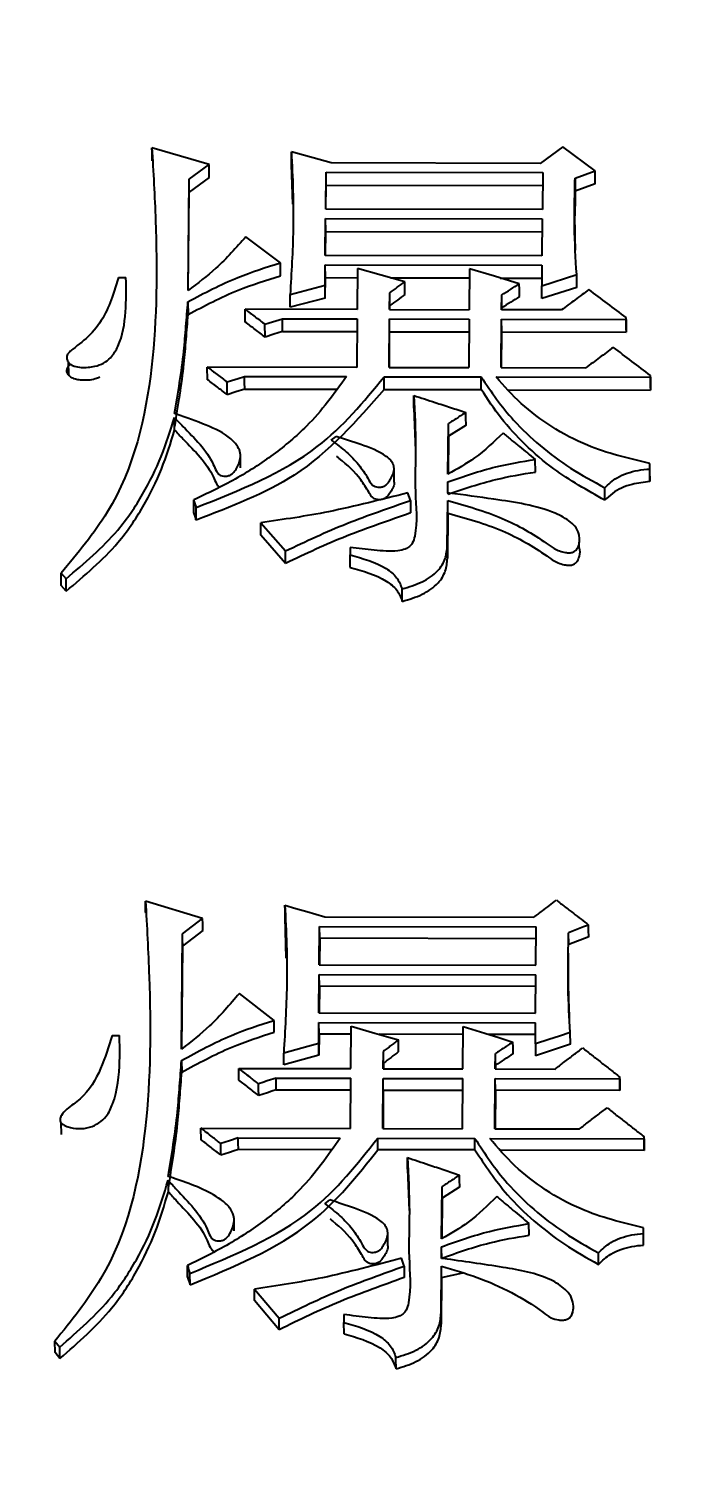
# Model space of a CAD drawing. Header units: millimetres. Extents: x 2454 to 4226, y 715 to 1968.
# Drawn here: x 2849.62 to 2852.17, y 1793.82 to 1799.49 of the extents above; entities that cross this region are included whole.
import ezdxf

# ---------------------------------------------------------------- set-up
doc = ezdxf.new("R2010")
doc.units = ezdxf.units.MM
doc.layers.add('标注', color=3, linetype='Continuous', lineweight=13)
doc.styles.add('SLDTEXTSTYLE1', font='txt.shx', dxfattribs={"width": 0.7, "bigfont": 'gbcbig.shx'})
doc.dimstyles.new('SLDDIMSTYLE12$0', dxfattribs={"dimtxt": 12, "dimasz": 10, "dimexe": 0, "dimexo": 0.0625, "dimgap": 0.875, "dimtad": 1, "dimdec": 1, "dimlfac": 1.8, "dimrnd": 1e-09, "dimzin": 12, "dimdsep": 46, "dimtxsty": 'SLDTEXTSTYLE1', "dimcen": 0.09, "dimdle": 8.16, "dimclrd": 3, "dimclre": 3, "dimadec": 0, "dimazin": 3, "dimtfac": 1, "dimtdec": 1, "dimtofl": 0, "dimtmove": 0, "dimatfit": 3, "dimfxl": 0, "dimfrac": 2, "dimtolj": 1, "dimlwd": 5, "dimlwe": 5, "dimarcsym": 0})

# ---------------------------------------------------------------- blocks, each defined once
blk = doc.blocks.new('*D56')
at = {"layer": 'Defpoints', "color": 0, "transparency": 16777216}
for p in [(3032.6389, 1924.4347), (3032.6389, 1854.7901), (2793.4312, 1778.8955)]:
    blk.add_point(p, dxfattribs=at)
at = {"layer": '标注', "color": 3, "linetype": 'Continuous', "lineweight": 5, "transparency": 16777216}
for p, q in [((3032.6389, 1924.3722), (3032.6389, 1854.7901)), ((2803.4312, 1854.7901), (3022.6389, 1854.7901))]:
    blk.add_line(p, q, dxfattribs=at)
at = {"layer": '标注', "color": 3, "lineweight": 5, "transparency": 16777216}
blk.add_line((2793.4312, 1778.958), (2793.4312, 1854.7901), dxfattribs=at)
at = {"layer": '标注', "color": 3, "transparency": 16777216}
for points in [[(2803.4312, 1856.4568), (2803.4312, 1853.1234), (2793.4312, 1854.7901)], [(3022.6389, 1856.4568), (3022.6389, 1853.1234), (3032.6389, 1854.7901)]]:
    blk.add_solid(points, dxfattribs=at)
at = {"layer": '标注', "color": 0, "transparency": 16777216, "insert": (2913.035, 1869.3794), "char_height": 12, "attachment_point": 5, "style": 'SLDTEXTSTYLE1'}
blk.add_mtext('\\A1;{\\H2.28571x;290}', dxfattribs=at)

msp = doc.modelspace()

# ---------------------------------------------------------------- linework, layer by layer
at = {"color": 7, "linetype": 'Continuous', "lineweight": 25}
for p, q in [((2850.3285, 1798.9645), (2850.1052, 1799.03)), ((2850.8055, 1798.9707), (2850.6502, 1799.0144)), ((2851.7115, 1799.0338), (2851.6233, 1798.9689)), ((2851.8372, 1798.9396), (2851.7115, 1799.0338)), ((2850.2501, 1798.9068), (2850.3285, 1798.9645)), ((2850.6553, 1798.8089), (2850.6508, 1798.9636)), ((2851.6233, 1798.9689), (2850.8055, 1798.9707)), ((2850.2462, 1798.4716), (2850.2501, 1798.9068)), ((2850.3291, 1798.9137), (2850.2507, 1798.8561)), ((2850.7845, 1798.7899), (2850.7858, 1798.9346)), ((2850.7858, 1798.9346), (2851.6327, 1798.9328)), ((2850.7864, 1798.8839), (2850.7858, 1798.9346)), ((2851.6327, 1798.9328), (2851.6314, 1798.788)), ((2851.7591, 1798.9108), (2851.8372, 1798.9396)), ((2850.2473, 1798.4725), (2850.2507, 1798.8561)), ((2850.7855, 1798.7899), (2850.7864, 1798.8839)), ((2850.7864, 1798.8839), (2851.6323, 1798.8821)), ((2851.7597, 1798.8601), (2851.7591, 1798.8017)), ((2851.8378, 1798.8888), (2851.7597, 1798.8601)), ((2851.6314, 1798.788), (2850.7845, 1798.7899)), ((2850.7829, 1798.6085), (2850.7841, 1798.7536)), ((2850.7841, 1798.7536), (2851.6311, 1798.7518)), ((2850.7848, 1798.7031), (2850.7841, 1798.7536)), ((2851.6311, 1798.7518), (2851.6298, 1798.6067)), ((2850.6074, 1798.5799), (2850.472, 1798.6818)), ((2850.7839, 1798.6085), (2850.7848, 1798.7031)), ((2850.7848, 1798.7031), (2851.6307, 1798.7013)), ((2850.7818, 1798.4923), (2850.7825, 1798.5722)), ((2850.7825, 1798.5722), (2851.6295, 1798.5704)), ((2850.7832, 1798.522), (2850.7825, 1798.5722)), ((2851.6298, 1798.6067), (2850.7829, 1798.6085)), ((2850.909, 1798.5574), (2850.9076, 1798.3974)), ((2851.347, 1798.5565), (2851.3456, 1798.3965)), ((2851.6295, 1798.5704), (2851.6288, 1798.4904)), ((2849.974, 1798.5231), (2850.0033, 1798.523)), ((2850.7825, 1798.4422), (2850.7832, 1798.522)), ((2850.7832, 1798.522), (2850.9087, 1798.5217)), ((2851.0384, 1798.5214), (2851.3467, 1798.5208)), ((2851.4663, 1798.5205), (2851.6291, 1798.5202)), ((2851.6288, 1798.4904), (2851.7655, 1798.5338)), ((2850.0042, 1798.4827), (2850.0042, 1798.483)), ((2850.6452, 1798.4562), (2850.7818, 1798.4923)), ((2850.6459, 1798.4061), (2850.6452, 1798.4562)), ((2850.7825, 1798.4422), (2850.6459, 1798.4061)), ((2851.0341, 1798.3971), (2851.0347, 1798.4626)), ((2851.0353, 1798.4126), (2851.0347, 1798.4626)), ((2851.4722, 1798.3962), (2851.4727, 1798.4544)), ((2851.4733, 1798.4044), (2851.4727, 1798.4544)), ((2851.6294, 1798.4403), (2851.6288, 1798.4904)), ((2851.7661, 1798.4836), (2851.6294, 1798.4403)), ((2850.2458, 1798.428), (2850.2465, 1798.3779)), ((2850.9076, 1798.3974), (2850.4695, 1798.3984)), ((2850.4701, 1798.3484), (2850.4695, 1798.3984)), ((2851.0341, 1798.3971), (2851.3456, 1798.3965)), ((2851.0352, 1798.3971), (2851.0353, 1798.4126)), ((2851.7058, 1798.3957), (2851.4722, 1798.3962)), ((2851.4733, 1798.3962), (2851.4733, 1798.4044)), ((2850.5475, 1798.29), (2850.5469, 1798.3399)), ((2850.6152, 1798.3616), (2850.9072, 1798.361)), ((2850.6158, 1798.3117), (2850.6152, 1798.3616)), ((2850.9072, 1798.361), (2850.9056, 1798.1714)), ((2851.0321, 1798.1711), (2851.0338, 1798.3607)), ((2851.0338, 1798.3607), (2851.3453, 1798.3601)), ((2851.0344, 1798.3108), (2851.0338, 1798.3607)), ((2851.3453, 1798.3601), (2851.3437, 1798.1705)), ((2851.4702, 1798.1702), (2851.4719, 1798.3598)), ((2851.4719, 1798.3598), (2851.9586, 1798.3587)), ((2851.4725, 1798.3099), (2851.4719, 1798.3598)), ((2851.9586, 1798.3587), (2851.9587, 1798.366)), ((2851.9586, 1798.3587), (2851.9593, 1798.3088)), ((2851.9593, 1798.3161), (2851.9587, 1798.366)), ((2850.6158, 1798.3117), (2850.9068, 1798.3111)), ((2851.0332, 1798.1711), (2851.0344, 1798.3108)), ((2851.0344, 1798.3108), (2851.3449, 1798.3101)), ((2851.4713, 1798.1702), (2851.4725, 1798.3099)), ((2851.4725, 1798.3099), (2851.9593, 1798.3088)), ((2851.9593, 1798.3161), (2851.9593, 1798.3088)), ((2849.7777, 1798.1925), (2849.7783, 1798.1425)), ((2850.9056, 1798.1714), (2850.3215, 1798.1727)), ((2850.3221, 1798.123), (2850.3215, 1798.1727)), ((2851.0321, 1798.1711), (2851.3437, 1798.1705)), ((2851.4702, 1798.1702), (2851.8012, 1798.1695)), ((2850.3995, 1798.0645), (2850.3989, 1798.1141)), ((2850.4672, 1798.1359), (2850.8663, 1798.135)), ((2851.0124, 1798.1347), (2851.392, 1798.1339)), ((2851.013, 1798.0851), (2851.0124, 1798.1347)), ((2851.4505, 1798.1337), (2852.054, 1798.1324)), ((2852.054, 1798.1324), (2852.0541, 1798.1397)), ((2852.054, 1798.1324), (2852.0546, 1798.0828)), ((2852.0547, 1798.0901), (2852.0541, 1798.1397)), ((2850.4678, 1798.0862), (2850.8261, 1798.0855)), ((2851.013, 1798.0851), (2851.3927, 1798.0842)), ((2851.4978, 1798.084), (2852.0546, 1798.0828)), ((2852.0547, 1798.0901), (2852.0546, 1798.0828)), ((2851.1292, 1798.0118), (2851.1352, 1797.8468)), ((2850.1938, 1797.9263), (2850.1932, 1797.9756)), ((2851.2622, 1797.7535), (2851.2639, 1797.9513)), ((2851.333, 1797.9457), (2851.2645, 1797.902)), ((2850.8058, 1797.8865), (2850.8254, 1797.901)), ((2851.2645, 1797.902), (2851.2632, 1797.7541)), ((2850.4516, 1797.7784), (2850.451, 1797.8279)), ((2851.0522, 1797.7219), (2851.0515, 1797.7714)), ((2851.6041, 1797.7622), (2851.6034, 1797.8114)), ((2852.0509, 1797.7738), (2852.0511, 1797.7958)), ((2852.0515, 1797.7246), (2852.0509, 1797.7738)), ((2852.0517, 1797.7466), (2852.0511, 1797.7958)), ((2851.2615, 1797.68), (2851.2619, 1797.7241)), ((2852.0517, 1797.7466), (2852.0515, 1797.7246)), ((2850.269, 1797.6039), (2850.2683, 1797.6528)), ((2851.1153, 1797.651), (2851.1058, 1797.6804)), ((2851.2598, 1797.4742), (2851.2613, 1797.6504)), ((2851.2619, 1797.6015), (2851.2613, 1797.6504)), ((2850.2784, 1797.5745), (2850.2778, 1797.6234)), ((2851.2619, 1797.6015), (2851.2604, 1797.4255)), ((2850.5304, 1797.564), (2850.6268, 1797.4535)), ((2850.6275, 1797.4048), (2850.5311, 1797.5152)), ((2851.7749, 1797.5151), (2851.7748, 1797.518)), ((2851.7755, 1797.4689), (2851.7752, 1797.4877)), ((2850.6275, 1797.4048), (2850.6268, 1797.4535)), ((2850.8801, 1797.4675), (2850.8798, 1797.4382)), ((2850.8804, 1797.3895), (2850.8798, 1797.4382)), ((2851.2604, 1797.4255), (2851.2598, 1797.4742)), ((2849.7499, 1797.3669), (2849.7692, 1797.3448)), ((2849.7506, 1797.3184), (2849.7499, 1797.3669)), ((2849.7698, 1797.2963), (2849.7506, 1797.3184)), ((2849.7698, 1797.2963), (2849.7692, 1797.3448)), ((2850.3033, 1796.0167), (2850.08, 1796.0845)), ((2850.2249, 1795.957), (2850.3033, 1796.0167)), ((2850.6304, 1795.8622), (2850.6257, 1796.0217)), ((2850.7804, 1796.0232), (2851.5981, 1796.0214)), ((2850.2213, 1795.5065), (2850.2249, 1795.957)), ((2850.304, 1795.97), (2850.2256, 1795.9104)), ((2850.7594, 1795.8359), (2850.7606, 1795.9858)), ((2850.7606, 1795.9858), (2851.6076, 1795.984)), ((2850.7613, 1795.9392), (2850.7606, 1795.9858)), ((2851.6063, 1795.8341), (2851.6076, 1795.984)), ((2851.7346, 1795.9146), (2851.7339, 1795.9612)), ((2850.2223, 1795.5073), (2850.2256, 1795.9104)), ((2850.7613, 1795.9392), (2850.7604, 1795.8359)), ((2851.6072, 1795.9373), (2850.7613, 1795.9392)), ((2851.8127, 1795.9444), (2851.7346, 1795.9146)), ((2850.7594, 1795.8359), (2851.6063, 1795.8341)), ((2850.7579, 1795.6482), (2850.7591, 1795.7984)), ((2850.7591, 1795.7984), (2851.606, 1795.7966)), ((2850.7597, 1795.752), (2850.7591, 1795.7984)), ((2851.6048, 1795.6464), (2851.606, 1795.7966)), ((2850.5824, 1795.6185), (2850.447, 1795.724)), ((2850.7597, 1795.752), (2850.7589, 1795.6482)), ((2851.6057, 1795.7502), (2850.7597, 1795.752)), ((2850.7569, 1795.5279), (2850.7576, 1795.6106)), ((2850.7576, 1795.6106), (2851.6045, 1795.6088)), ((2850.7582, 1795.5645), (2850.7576, 1795.6106)), ((2850.7579, 1795.6482), (2851.6048, 1795.6464)), ((2851.6039, 1795.5261), (2851.6045, 1795.6088)), ((2849.9491, 1795.5597), (2849.9783, 1795.5597)), ((2850.7582, 1795.5645), (2850.7576, 1795.4819)), ((2850.8838, 1795.5643), (2850.7582, 1795.5645)), ((2850.8827, 1795.4298), (2850.884, 1795.5953)), ((2851.3218, 1795.5633), (2850.9929, 1795.564)), ((2851.3207, 1795.4288), (2851.3221, 1795.5944)), ((2851.6041, 1795.5627), (2851.4224, 1795.5631)), ((2851.7412, 1795.5249), (2851.7405, 1795.5709)), ((2849.9792, 1795.5234), (2849.9792, 1795.5236)), ((2851.0092, 1795.4295), (2851.0098, 1795.4973)), ((2851.6039, 1795.5261), (2851.6045, 1795.4801)), ((2851.7412, 1795.5249), (2851.6045, 1795.4801)), ((2850.2209, 1795.4613), (2850.2216, 1795.4154)), ((2850.7576, 1795.4819), (2850.621, 1795.4446)), ((2851.0104, 1795.4513), (2851.0103, 1795.4295)), ((2851.4473, 1795.4285), (2851.4478, 1795.4888)), ((2851.4485, 1795.4428), (2851.4483, 1795.4285)), ((2850.4446, 1795.4307), (2850.8827, 1795.4298)), ((2850.4453, 1795.3848), (2850.4446, 1795.4307)), ((2850.5903, 1795.3927), (2850.8824, 1795.3921)), ((2850.591, 1795.3469), (2850.5903, 1795.3927)), ((2850.8808, 1795.196), (2850.8824, 1795.3921)), ((2851.0074, 1795.1957), (2851.0089, 1795.3918)), ((2851.0089, 1795.3918), (2851.3204, 1795.3911)), ((2851.0096, 1795.346), (2851.0089, 1795.3918)), ((2851.0092, 1795.4295), (2851.3207, 1795.4288)), ((2851.3189, 1795.195), (2851.3204, 1795.3911)), ((2851.4454, 1795.1947), (2851.447, 1795.3909)), ((2851.447, 1795.3909), (2851.9338, 1795.3898)), ((2851.4477, 1795.3451), (2851.447, 1795.3909)), ((2851.4473, 1795.4285), (2851.6809, 1795.428)), ((2851.9338, 1795.3898), (2851.9338, 1795.3974)), ((2851.9345, 1795.3515), (2851.9338, 1795.3974)), ((2851.9338, 1795.3898), (2851.9344, 1795.344)), ((2850.591, 1795.3469), (2850.882, 1795.3463)), ((2851.0096, 1795.346), (2851.0084, 1795.1957)), ((2851.0096, 1795.346), (2851.3201, 1795.3453)), ((2851.4477, 1795.3451), (2851.4465, 1795.1947)), ((2851.9344, 1795.344), (2851.4477, 1795.3451)), ((2851.9344, 1795.344), (2851.9345, 1795.3515)), ((2849.7495, 1795.2189), (2849.7502, 1795.1729)), ((2850.2967, 1795.1972), (2850.8808, 1795.196)), ((2850.2974, 1795.1517), (2850.2967, 1795.1972)), ((2850.4424, 1795.1591), (2850.8415, 1795.1583)), ((2850.9876, 1795.158), (2851.3673, 1795.1571)), ((2850.9883, 1795.1125), (2850.9876, 1795.158)), ((2851.0074, 1795.1957), (2851.3189, 1795.195)), ((2851.4257, 1795.157), (2852.0292, 1795.1557)), ((2851.4454, 1795.1947), (2851.7764, 1795.194)), ((2852.0292, 1795.1557), (2852.0293, 1795.1633)), ((2852.0292, 1795.1557), (2852.0299, 1795.1102)), ((2852.03, 1795.1178), (2852.0293, 1795.1633)), ((2850.8059, 1795.1129), (2850.4431, 1795.1137)), ((2851.3679, 1795.1117), (2850.9883, 1795.1125)), ((2852.0299, 1795.1102), (2851.4677, 1795.1114)), ((2852.0299, 1795.1102), (2852.03, 1795.1178)), ((2850.1692, 1794.9482), (2850.1685, 1794.9934)), ((2851.1045, 1795.0368), (2851.1102, 1794.8748)), ((2851.2376, 1794.7638), (2851.2392, 1794.9684)), ((2851.3084, 1794.9683), (2851.2399, 1794.9232)), ((2850.7812, 1794.9013), (2850.8007, 1794.9163)), ((2851.2399, 1794.9232), (2851.2386, 1794.7645)), ((2850.427, 1794.7954), (2850.4264, 1794.8408)), ((2851.5795, 1794.7787), (2851.5788, 1794.8237)), ((2851.0276, 1794.7371), (2851.0269, 1794.7824)), ((2852.0263, 1794.7848), (2852.0265, 1794.8076)), ((2852.027, 1794.7399), (2852.0263, 1794.7848)), ((2852.0272, 1794.7626), (2852.0265, 1794.8076)), ((2852.027, 1794.7399), (2852.0272, 1794.7626)), ((2851.237, 1794.6879), (2851.2373, 1794.7334)), ((2851.8512, 1794.6645), (2851.8505, 1794.7094)), ((2850.2444, 1794.6149), (2850.2438, 1794.6597)), ((2851.0907, 1794.6579), (2851.0812, 1794.6882)), ((2851.2353, 1794.4751), (2851.2368, 1794.6575)), ((2851.2374, 1794.6128), (2851.2368, 1794.6576)), ((2851.238, 1794.6886), (2851.238, 1794.6878)), ((2850.2539, 1794.5846), (2850.2533, 1794.6293)), ((2851.2374, 1794.6128), (2851.236, 1794.4306)), ((2851.2374, 1794.6128), (2851.3206, 1794.6311)), ((2850.5059, 1794.5679), (2850.6024, 1794.4537)), ((2850.603, 1794.4092), (2850.5066, 1794.5233)), ((2851.236, 1794.4306), (2851.2353, 1794.4751)), ((2851.7503, 1794.5143), (2851.7502, 1794.519)), ((2851.7509, 1794.4741), (2851.7508, 1794.4797)), ((2850.603, 1794.4092), (2850.6024, 1794.4537)), ((2850.8556, 1794.4682), (2850.8554, 1794.4379)), ((2850.856, 1794.3934), (2850.8554, 1794.4379)), ((2849.7255, 1794.3642), (2849.7448, 1794.3413)), ((2849.7262, 1794.3198), (2849.7255, 1794.3642)), ((2849.7455, 1794.297), (2849.7262, 1794.3198)), ((2849.7455, 1794.297), (2849.7448, 1794.3413))]:
    msp.add_line(p, q, dxfattribs=at)
at = {"color": 7, "linetype": 'Continuous', "lineweight": 25, "flags": 128}
for points in [[(2850.6508, 1798.9636), (2850.6504, 1798.992), (2850.6502, 1799.0144)], [(2850.3291, 1798.9137), (2850.3287, 1798.9422), (2850.3285, 1798.9645)], [(2850.2507, 1798.8561), (2850.2503, 1798.8845), (2850.2501, 1798.9068)], [(2851.7591, 1798.9108), (2851.7594, 1798.8824), (2851.7597, 1798.8601)], [(2851.8378, 1798.8888), (2851.8375, 1798.9172), (2851.8372, 1798.9396)], [(2850.608, 1798.5296), (2850.6077, 1798.5547), (2850.6074, 1798.5799)], [(2851.0935, 1798.5061), (2851.0012, 1798.5318), (2850.909, 1798.5574)], [(2851.5412, 1798.4979), (2851.4441, 1798.5272), (2851.347, 1798.5565)], [(2851.0941, 1798.456), (2851.0938, 1798.4841), (2851.0935, 1798.5061)], [(2851.7661, 1798.4836), (2851.7657, 1798.5117), (2851.7655, 1798.5338)], [(2850.7825, 1798.4422), (2850.7821, 1798.4702), (2850.7818, 1798.4923)], [(2851.5419, 1798.4478), (2851.5415, 1798.4759), (2851.5412, 1798.4979)], [(2850.5469, 1798.3399), (2850.5639, 1798.3454), (2850.5896, 1798.3535), (2850.6152, 1798.3616)], [(2850.6158, 1798.3117), (2850.5817, 1798.3009), (2850.5475, 1798.29)], [(2850.3989, 1798.1141), (2850.4159, 1798.1195), (2850.4416, 1798.1277), (2850.4672, 1798.1359)], [(2850.4678, 1798.0862), (2850.4675, 1798.114), (2850.4672, 1798.1359)], [(2851.3927, 1798.0842), (2851.3925, 1798.1007), (2851.3923, 1798.1173), (2851.392, 1798.1339)], [(2850.4678, 1798.0862), (2850.4337, 1798.0754), (2850.3995, 1798.0645)], [(2851.1292, 1798.0118), (2851.1289, 1798.0366), (2851.1285, 1798.0614)], [(2851.333, 1797.9457), (2851.3327, 1797.9734), (2851.3324, 1797.9951)], [(2851.2645, 1797.902), (2851.2642, 1797.9296), (2851.2639, 1797.9513)], [(2851.2626, 1797.6751), (2851.2624, 1797.6894), (2851.2622, 1797.7037), (2851.2619, 1797.7241)], [(2851.1153, 1797.651), (2851.1156, 1797.6236), (2851.1159, 1797.602)], [(2851.8757, 1797.6518), (2851.8755, 1797.6652), (2851.8753, 1797.6787), (2851.8751, 1797.7008)], [(2850.5311, 1797.5152), (2850.5307, 1797.5426), (2850.5304, 1797.564)], [(2851.0838, 1797.2566), (2851.0836, 1797.2703), (2851.0834, 1797.284), (2851.0831, 1797.3051)], [(2850.625, 1796.0684), (2850.6675, 1796.056), (2850.7101, 1796.0436), (2850.7804, 1796.0232)], [(2850.6257, 1796.0217), (2850.6253, 1796.0478), (2850.625, 1796.0684)], [(2850.304, 1795.97), (2850.3036, 1795.9962), (2850.3033, 1796.0167)], [(2850.2256, 1795.9104), (2850.2252, 1795.9365), (2850.2249, 1795.957)], [(2851.8121, 1795.991), (2851.7925, 1795.9836), (2851.773, 1795.9761), (2851.7535, 1795.9687), (2851.7339, 1795.9612)], [(2851.8127, 1795.9444), (2851.8123, 1795.9705), (2851.8121, 1795.991)], [(2850.5831, 1795.5724), (2850.5827, 1795.5955), (2850.5824, 1795.6185)], [(2850.884, 1795.5953), (2850.9763, 1795.5688), (2851.0224, 1795.5555), (2851.0685, 1795.5423)], [(2851.3221, 1795.5944), (2851.4066, 1795.568), (2851.4614, 1795.5509), (2851.5163, 1795.5338)], [(2851.7405, 1795.5709), (2851.6984, 1795.5571), (2851.6563, 1795.5433), (2851.6039, 1795.5261)], [(2850.7569, 1795.5279), (2850.714, 1795.5162), (2850.6671, 1795.5034), (2850.6203, 1795.4906)], [(2850.7576, 1795.4819), (2850.7572, 1795.5077), (2850.7569, 1795.5279)], [(2851.0104, 1795.4513), (2851.0101, 1795.477), (2851.0098, 1795.4973)], [(2851.0692, 1795.4963), (2851.0688, 1795.522), (2851.0685, 1795.5423)], [(2851.517, 1795.4878), (2851.5166, 1795.5135), (2851.5163, 1795.5338)], [(2850.621, 1795.4446), (2850.6206, 1795.4704), (2850.6203, 1795.4906)], [(2851.4485, 1795.4428), (2851.4481, 1795.4686), (2851.4478, 1795.4888)], [(2850.5903, 1795.3927), (2850.5562, 1795.3815), (2850.5391, 1795.3759), (2850.522, 1795.3703)], [(2850.5227, 1795.3245), (2850.5223, 1795.3501), (2850.522, 1795.3703)], [(2850.591, 1795.3469), (2850.5739, 1795.3413), (2850.5568, 1795.3357), (2850.5227, 1795.3245)], [(2850.4424, 1795.1591), (2850.4083, 1795.1479), (2850.3912, 1795.1422), (2850.3741, 1795.1366)], [(2850.4431, 1795.1137), (2850.4427, 1795.1391), (2850.4424, 1795.1591)], [(2851.3679, 1795.1117), (2851.3677, 1795.1268), (2851.3675, 1795.142), (2851.3673, 1795.1571)], [(2850.3748, 1795.0912), (2850.3744, 1795.1166), (2850.3741, 1795.1366)], [(2850.4431, 1795.1137), (2850.426, 1795.108), (2850.4089, 1795.1024), (2850.3748, 1795.0912)], [(2851.1045, 1795.0368), (2851.1041, 1795.0595), (2851.1038, 1795.0821)], [(2851.3084, 1794.9683), (2851.308, 1794.9937), (2851.3077, 1795.0136)], [(2851.2399, 1794.9232), (2851.2395, 1794.9485), (2851.2392, 1794.9684)], [(2851.238, 1794.6886), (2851.2378, 1794.7017), (2851.2376, 1794.7148), (2851.2373, 1794.7334)], [(2851.0907, 1794.6579), (2851.0911, 1794.6328), (2851.0914, 1794.6131)], [(2850.5066, 1794.5233), (2850.5062, 1794.5483), (2850.5059, 1794.5679)], [(2851.0594, 1794.2561), (2851.0592, 1794.2686), (2851.059, 1794.2811), (2851.0587, 1794.3004)]]:
    msp.add_lwpolyline(points, dxfattribs=at)
at = {"color": 7, "linetype": 'Continuous', "lineweight": 25}
for points, knots in [([(2850.1052, 1799.03), (2850.1105, 1798.9351), (2850.1264, 1798.6505), (2850.1251, 1798.1726), (2850.0148, 1797.6836), (2849.8148, 1797.4445), (2849.7499, 1797.3669)], [0, 0, 0, 0, 0.166744, 0.500104, 0.837788, 1, 1, 1, 1]), ([(2850.1058, 1798.9792), (2850.1057, 1798.9834), (2850.1056, 1798.9919), (2850.1054, 1799.0088), (2850.1053, 1799.0216), (2850.1052, 1799.03)], [0, 0, 0, 0, 0.25, 0.5, 1, 1, 1, 1]), ([(2850.6502, 1799.0144), (2850.6526, 1798.9638), (2850.6576, 1798.8626), (2850.6587, 1798.6765), (2850.6504, 1798.5409), (2850.6452, 1798.4562)], [0, 0, 0, 0, 0.272872, 0.545787, 1, 1, 1, 1]), ([(2851.7655, 1798.5338), (2851.7617, 1798.5966), (2851.7561, 1798.6909), (2851.7572, 1798.8166), (2851.7585, 1798.8794), (2851.7591, 1798.9108)], [0, 0, 0, 0, 0.49944, 0.749697, 1, 1, 1, 1]), ([(2851.7612, 1798.6296), (2851.7607, 1798.6432), (2851.7586, 1798.7038), (2851.7589, 1798.7602), (2851.7591, 1798.8039)], [0, 0, 0, 0, 0.22583, 1, 1, 1, 1]), ([(2850.472, 1798.6818), (2850.4347, 1798.6394), (2850.3677, 1798.5633), (2850.2836, 1798.4998), (2850.2462, 1798.4716)], [0, 0, 0, 0, 0.556167, 1, 1, 1, 1]), ([(2850.2458, 1798.428), (2850.3097, 1798.4619), (2850.4242, 1798.5227), (2850.5512, 1798.5623), (2850.6074, 1798.5799)], [0, 0, 0, 0, 0.5577065, 1, 1, 1, 1]), ([(2849.974, 1798.5231), (2849.9676, 1798.5011), (2849.9447, 1798.4229), (2849.8962, 1798.318), (2849.8142, 1798.2576), (2849.7825, 1798.2322), (2849.7737, 1798.221), (2849.7711, 1798.21), (2849.7728, 1798.1999), (2849.7785, 1798.1902), (2849.7881, 1798.1816), (2849.8049, 1798.1739), (2849.8371, 1798.1694), (2849.8768, 1798.1726), (2849.917, 1798.1861), (2849.9496, 1798.2129), (2849.9897, 1798.2788), (2850.0045, 1798.3874), (2850.0045, 1798.4775), (2850.0033, 1798.5226), (2850.0033, 1798.523)], [0, 0, 0, 0, 0.079748, 0.282637, 0.375932, 0.394597, 0.410163, 0.421656, 0.433136, 0.445191, 0.458727, 0.473804, 0.500086, 0.552451, 0.588104, 0.623843, 0.682711, 0.842061, 0.998316, 1, 1, 1, 1]), ([(2850.2465, 1798.3779), (2850.3103, 1798.4118), (2850.4248, 1798.4726), (2850.5518, 1798.5121), (2850.608, 1798.5296)], [0, 0, 0, 0, 0.557669, 1, 1, 1, 1]), ([(2851.0347, 1798.4626), (2851.0445, 1798.4699), (2851.0641, 1798.4844), (2851.0837, 1798.4989), (2851.0935, 1798.5061)], [0, 0, 0, 0, 0.500003, 1, 1, 1, 1]), ([(2851.0941, 1798.456), (2851.0843, 1798.4488), (2851.0647, 1798.4343), (2851.0451, 1798.4198), (2851.0353, 1798.4126)], [0, 0, 0, 0, 0.499999, 1, 1, 1, 1]), ([(2851.4727, 1798.4544), (2851.4841, 1798.4617), (2851.507, 1798.4762), (2851.5298, 1798.4907), (2851.5412, 1798.4979)], [0, 0, 0, 0, 0.500003, 1, 1, 1, 1]), ([(2851.5419, 1798.4478), (2851.5304, 1798.4405), (2851.5076, 1798.4261), (2851.4848, 1798.4116), (2851.4733, 1798.4044)], [0, 0, 0, 0, 0.499999, 1, 1, 1, 1]), ([(2851.8136, 1798.4755), (2851.7957, 1798.4622), (2851.7597, 1798.4356), (2851.7238, 1798.409), (2851.7058, 1798.3957)], [0, 0, 0, 0, 0.500001, 1, 1, 1, 1]), ([(2851.9587, 1798.366), (2851.9345, 1798.3843), (2851.8862, 1798.4208), (2851.8378, 1798.4573), (2851.8136, 1798.4755)], [0, 0, 0, 0, 0.500002, 1, 1, 1, 1]), ([(2850.1933, 1797.9903), (2850.2072, 1798.0716), (2850.2265, 1798.1851), (2850.2381, 1798.3314), (2850.2433, 1798.3958), (2850.2458, 1798.428)], [0, 0, 0, 0, 0.5589495, 0.7794673, 1, 1, 1, 1]), ([(2850.4695, 1798.3984), (2850.4824, 1798.3886), (2850.5082, 1798.3692), (2850.534, 1798.3497), (2850.5469, 1798.3399)], [0, 0, 0, 0, 0.500001, 1, 1, 1, 1]), ([(2850.194, 1797.9408), (2850.2078, 1798.0222), (2850.2272, 1798.1356), (2850.2388, 1798.2817), (2850.2439, 1798.3458), (2850.2465, 1798.3779)], [0, 0, 0, 0, 0.559731, 0.779858, 1, 1, 1, 1]), ([(2850.5475, 1798.29), (2850.5346, 1798.2998), (2850.5088, 1798.3192), (2850.483, 1798.3387), (2850.4701, 1798.3484)], [0, 0, 0, 0, 0.500001, 1, 1, 1, 1]), ([(2851.909, 1798.2495), (2851.891, 1798.2362), (2851.8551, 1798.2095), (2851.8192, 1798.1828), (2851.8012, 1798.1695)], [0, 0, 0, 0, 0.500001, 1, 1, 1, 1]), ([(2852.0541, 1798.1397), (2852.0299, 1798.158), (2851.9815, 1798.1947), (2851.9332, 1798.2312), (2851.909, 1798.2495)], [0, 0, 0, 0, 0.500002, 1, 1, 1, 1]), ([(2849.901, 1798.1328), (2849.8952, 1798.1304), (2849.872, 1798.1207), (2849.8379, 1798.1199), (2849.8056, 1798.1244), (2849.7887, 1798.1316), (2849.7774, 1798.1424), (2849.772, 1798.154), (2849.7724, 1798.1656), (2849.7773, 1798.176), (2849.7834, 1798.181), (2849.7867, 1798.1837)], [0, 0, 0, 0, 0.10414, 0.412682, 0.520215, 0.628867, 0.709899, 0.79126, 0.863514, 0.927175, 1, 1, 1, 1]), ([(2850.3215, 1798.1727), (2850.3344, 1798.1629), (2850.3602, 1798.1434), (2850.386, 1798.1239), (2850.3989, 1798.1141)], [0, 0, 0, 0, 0.500001, 1, 1, 1, 1]), ([(2850.8663, 1798.135), (2850.8175, 1798.0681), (2850.7365, 1797.9571), (2850.581, 1797.8282), (2850.4328, 1797.7313), (2850.3234, 1797.6791), (2850.2683, 1797.6528)], [0, 0, 0, 0, 0.3325572, 0.5519942, 0.7746478, 1, 1, 1, 1]), ([(2850.2778, 1797.6234), (2850.4479, 1797.6911), (2850.7469, 1797.8101), (2850.9324, 1798.0369), (2851.0124, 1798.1347)], [0, 0, 0, 0, 0.569069, 1, 1, 1, 1]), ([(2850.3995, 1798.0645), (2850.3866, 1798.0743), (2850.3608, 1798.0938), (2850.335, 1798.1133), (2850.3221, 1798.123)], [0, 0, 0, 0, 0.500001, 1, 1, 1, 1]), ([(2851.392, 1798.1339), (2851.4316, 1798.0759), (2851.4973, 1797.9797), (2851.621, 1797.8635), (2851.74, 1797.7742), (2851.8299, 1797.7254), (2851.8751, 1797.7008)], [0, 0, 0, 0, 0.333406, 0.552638, 0.774905, 1, 1, 1, 1]), ([(2852.0511, 1797.7958), (2851.9677, 1797.8155), (2851.8313, 1797.8478), (2851.6662, 1797.9363), (2851.5456, 1798.0268), (2851.482, 1798.0983), (2851.4505, 1798.1337)], [0, 0, 0, 0, 0.347958, 0.569157, 0.786375, 1, 1, 1, 1]), ([(2851.013, 1798.0851), (2850.9062, 1797.9626), (2850.712, 1797.7398), (2850.413, 1797.6258), (2850.2784, 1797.5745)], [0, 0, 0, 0, 0.549769, 1, 1, 1, 1]), ([(2851.1285, 1798.0614), (2851.1323, 1797.9933), (2851.1392, 1797.868), (2851.1303, 1797.6848), (2851.1449, 1797.5594), (2851.1265, 1797.4871), (2851.1125, 1797.4697), (2851.0929, 1797.4588), (2851.046, 1797.4494), (2850.9729, 1797.4566), (2850.9113, 1797.4639), (2850.8801, 1797.4675)], [0, 0, 0, 0, 0.258011, 0.47544, 0.692864, 0.729351, 0.749711, 0.770165, 0.802106, 0.899741, 1, 1, 1, 1]), ([(2851.1285, 1798.0614), (2851.1565, 1798.0523), (2851.2044, 1798.0367), (2851.2723, 1798.0146), (2851.3124, 1798.0016), (2851.3324, 1797.9951)], [0, 0, 0, 0, 0.410767, 0.7053835, 1, 1, 1, 1]), ([(2851.8757, 1797.6518), (2851.8068, 1797.6906), (2851.694, 1797.7542), (2851.5628, 1797.8671), (2851.4672, 1797.9708), (2851.4174, 1798.0466), (2851.3927, 1798.0842)], [0, 0, 0, 0, 0.346478, 0.567094, 0.784815, 1, 1, 1, 1]), ([(2850.1932, 1797.9756), (2850.2041, 1797.9639), (2850.2585, 1797.9052), (2850.3283, 1797.8402), (2850.3533, 1797.7699), (2850.3636, 1797.7552), (2850.374, 1797.7487), (2850.3859, 1797.7458), (2850.3985, 1797.7461), (2850.4111, 1797.7498), (2850.4242, 1797.7588), (2850.4394, 1797.7806), (2850.4516, 1797.8094), (2850.4508, 1797.8423), (2850.4373, 1797.8687), (2850.398, 1797.9091), (2850.3146, 1797.9488), (2850.2376, 1797.9752), (2850.1958, 1797.9894), (2850.1933, 1797.9903)], [0, 0, 0, 0, 0.066262, 0.331721, 0.374204, 0.390421, 0.406856, 0.420819, 0.436162, 0.452812, 0.469459, 0.497966, 0.563001, 0.60231, 0.64135, 0.688317, 0.831974, 0.990221, 1, 1, 1, 1]), ([(2851.3324, 1797.9951), (2851.3267, 1797.9915), (2851.3153, 1797.9842), (2851.2981, 1797.9732), (2851.281, 1797.9623), (2851.2696, 1797.955), (2851.2639, 1797.9513)], [0, 0, 0, 0, 0.25, 0.5, 0.75, 1, 1, 1, 1]), ([(2849.7692, 1797.3448), (2849.841, 1797.4055), (2849.9585, 1797.5048), (2850.072, 1797.6734), (2850.1457, 1797.8216), (2850.1774, 1797.9244), (2850.1932, 1797.9756)], [0, 0, 0, 0, 0.34603, 0.566037, 0.783761, 1, 1, 1, 1]), ([(2849.7698, 1797.2963), (2849.8417, 1797.3569), (2849.9591, 1797.456), (2850.0726, 1797.6244), (2850.1464, 1797.7724), (2850.1781, 1797.8751), (2850.1938, 1797.9262)], [0, 0, 0, 0, 0.3461194, 0.5661252, 0.7838153, 1, 1, 1, 1]), ([(2850.1939, 1797.9262), (2850.2048, 1797.9145), (2850.2593, 1797.8559), (2850.328, 1797.7902), (2850.3542, 1797.7213), (2850.3624, 1797.7078), (2850.3677, 1797.7047), (2850.3694, 1797.7038)], [0, 0, 0, 0, 0.166932, 0.835702, 0.940421, 0.981526, 1, 1, 1, 1]), ([(2850.8058, 1797.8865), (2850.8265, 1797.8714), (2850.8657, 1797.8429), (2850.9137, 1797.7922), (2850.9447, 1797.748), (2850.9605, 1797.7152), (2850.9768, 1797.7049), (2850.9881, 1797.7024), (2851.0005, 1797.7027), (2851.0131, 1797.7063), (2851.0259, 1797.7155), (2851.0397, 1797.7374), (2851.0542, 1797.7631), (2851.05, 1797.791), (2851.0393, 1797.8093), (2851, 1797.841), (2850.925, 1797.8694), (2850.8575, 1797.8908), (2850.8254, 1797.9011)], [0, 0, 0, 0, 0.118588, 0.225677, 0.332657, 0.386283, 0.40266, 0.419046, 0.436095, 0.455797, 0.475267, 0.507133, 0.58282, 0.616041, 0.648968, 0.686111, 0.850224, 1, 1, 1, 1]), ([(2851.4777, 1797.9143), (2851.4422, 1797.8804), (2851.3782, 1797.8193), (2851.2979, 1797.7738), (2851.2622, 1797.7535)], [0, 0, 0, 0, 0.554835, 1, 1, 1, 1]), ([(2851.4777, 1797.9143), (2851.4884, 1797.9055), (2851.5098, 1797.888), (2851.5517, 1797.8537), (2851.5829, 1797.8282), (2851.6034, 1797.8114)], [0, 0, 0, 0, 0.255392, 0.510783, 1, 1, 1, 1]), ([(2851.0517, 1797.722), (2851.0517, 1797.7211), (2851.0526, 1797.7055), (2851.0391, 1797.6857), (2851.0249, 1797.6648), (2851.0122, 1797.6567), (2850.9992, 1797.6534), (2850.9863, 1797.6536), (2850.9749, 1797.6571), (2850.9622, 1797.6665), (2850.9473, 1797.6932), (2850.9123, 1797.7481), (2850.8663, 1797.7939), (2850.8296, 1797.8203), (2850.8261, 1797.8229)], [0, 0, 0, 0, 0.0081602, 0.1481832, 0.2013412, 0.2363939, 0.2714577, 0.307634, 0.3371536, 0.3667033, 0.4404847, 0.6133876, 0.96219, 1, 1, 1, 1]), ([(2851.2619, 1797.7241), (2851.3237, 1797.7454), (2851.4344, 1797.7836), (2851.5516, 1797.8029), (2851.6034, 1797.8114)], [0, 0, 0, 0, 0.558432, 1, 1, 1, 1]), ([(2851.2626, 1797.6751), (2851.3244, 1797.6964), (2851.435, 1797.7345), (2851.5523, 1797.7537), (2851.6041, 1797.7622)], [0, 0, 0, 0, 0.558407, 1, 1, 1, 1]), ([(2851.8751, 1797.7008), (2851.8901, 1797.7149), (2851.9151, 1797.7384), (2851.9624, 1797.7582), (2852.0055, 1797.7698), (2852.0357, 1797.7724), (2852.0509, 1797.7738)], [0, 0, 0, 0, 0.33013, 0.550459, 0.77425, 1, 1, 1, 1]), ([(2852.0515, 1797.7246), (2852.0282, 1797.7222), (2851.9899, 1797.7181), (2851.9407, 1797.7006), (2851.9038, 1797.6797), (2851.885, 1797.661), (2851.8757, 1797.6518)], [0, 0, 0, 0, 0.347615, 0.569751, 0.787298, 1, 1, 1, 1]), ([(2850.2683, 1797.6528), (2850.2699, 1797.6479), (2850.2731, 1797.6381), (2850.2762, 1797.6283), (2850.2778, 1797.6234)], [0, 0, 0, 0, 0.500636, 1, 1, 1, 1]), ([(2851.1058, 1797.6804), (2851.0544, 1797.6675), (2850.9515, 1797.6418), (2850.7612, 1797.5969), (2850.6193, 1797.5767), (2850.5304, 1797.564)], [0, 0, 0, 0, 0.271776, 0.543583, 1, 1, 1, 1]), ([(2850.6268, 1797.4535), (2850.7061, 1797.491), (2850.8247, 1797.5471), (2850.9908, 1797.6073), (2851.0738, 1797.6364), (2851.1153, 1797.651)], [0, 0, 0, 0, 0.5026675, 0.7512765, 1, 1, 1, 1]), ([(2851.2613, 1797.6504), (2851.3341, 1797.6301), (2851.4726, 1797.5912), (2851.6048, 1797.5148), (2851.6786, 1797.4606), (2851.7105, 1797.4483), (2851.7364, 1797.4459), (2851.75, 1797.4479), (2851.761, 1797.4542), (2851.7701, 1797.4651), (2851.7774, 1797.4851), (2851.7779, 1797.5134), (2851.7661, 1797.5437), (2851.7342, 1797.5754), (2851.6319, 1797.6289), (2851.4647, 1797.6522), (2851.3239, 1797.6733), (2851.2636, 1797.6797), (2851.2615, 1797.6799)], [0, 0, 0, 0, 0.188778, 0.359352, 0.39144, 0.431152, 0.443222, 0.455411, 0.464183, 0.475322, 0.493666, 0.524772, 0.556769, 0.585058, 0.645003, 0.850052, 0.994862, 1, 1, 1, 1]), ([(2850.2784, 1797.5745), (2850.2769, 1797.5794), (2850.2737, 1797.5892), (2850.2705, 1797.599), (2850.269, 1797.6039)], [0, 0, 0, 0, 0.499364, 1, 1, 1, 1]), ([(2851.1159, 1797.602), (2851.0741, 1797.5874), (2850.9905, 1797.558), (2850.8244, 1797.4979), (2850.7061, 1797.442), (2850.6275, 1797.4048)], [0, 0, 0, 0, 0.250677, 0.501374, 1, 1, 1, 1]), ([(2851.2619, 1797.6015), (2851.3348, 1797.5812), (2851.4737, 1797.5424), (2851.6055, 1797.4657), (2851.6796, 1797.4117), (2851.7114, 1797.3995), (2851.7376, 1797.3972), (2851.7511, 1797.3994), (2851.7621, 1797.4059), (2851.7712, 1797.4171), (2851.7777, 1797.4374), (2851.7803, 1797.4566), (2851.7753, 1797.4677), (2851.7748, 1797.4688)], [0, 0, 0, 0, 0.356639, 0.680454, 0.738448, 0.815186, 0.837882, 0.860808, 0.877432, 0.898833, 0.934319, 0.993778, 1, 1, 1, 1]), ([(2850.8798, 1797.4382), (2850.9292, 1797.4243), (2850.9974, 1797.4051), (2851.0652, 1797.3516), (2851.0772, 1797.3204), (2851.0831, 1797.3051)], [0, 0, 0, 0, 0.572884, 0.790335, 1, 1, 1, 1]), ([(2851.0831, 1797.3051), (2851.1098, 1797.3129), (2851.1622, 1797.3285), (2851.2227, 1797.3702), (2851.2552, 1797.4225), (2851.2583, 1797.457), (2851.2598, 1797.4742)], [0, 0, 0, 0, 0.292317, 0.575, 0.789234, 1, 1, 1, 1]), ([(2851.0838, 1797.2566), (2851.1104, 1797.2645), (2851.1628, 1797.28), (2851.2233, 1797.3217), (2851.2559, 1797.3739), (2851.2589, 1797.4084), (2851.2604, 1797.4255)], [0, 0, 0, 0, 0.292476, 0.575205, 0.789363, 1, 1, 1, 1]), ([(2850.8804, 1797.3895), (2850.9299, 1797.3756), (2850.998, 1797.3565), (2851.0659, 1797.3031), (2851.0779, 1797.2719), (2851.0838, 1797.2566)], [0, 0, 0, 0, 0.573056, 0.79047, 1, 1, 1, 1]), ([(2850.08, 1796.0845), (2850.0853, 1795.9861), (2850.1014, 1795.6908), (2850.1005, 1795.1952), (2849.9892, 1794.6899), (2849.7897, 1794.4434), (2849.7255, 1794.3642)], [0, 0, 0, 0, 0.167088, 0.501139, 0.839586, 1, 1, 1, 1]), ([(2850.0806, 1796.0378), (2850.0806, 1796.0417), (2850.0805, 1796.0495), (2850.0802, 1796.0651), (2850.0801, 1796.0767), (2850.08, 1796.0845)], [0, 0, 0, 0, 0.25, 0.5, 1, 1, 1, 1]), ([(2850.625, 1796.0684), (2850.6274, 1796.0165), (2850.6324, 1795.9128), (2850.6337, 1795.7201), (2850.6255, 1795.5793), (2850.6203, 1795.4906)], [0, 0, 0, 0, 0.27017, 0.540383, 1, 1, 1, 1]), ([(2851.5981, 1796.0214), (2851.6094, 1796.03), (2851.6297, 1796.0454), (2851.659, 1796.0678), (2851.6772, 1796.0816), (2851.6863, 1796.0886)], [0, 0, 0, 0, 0.381893, 0.690947, 1, 1, 1, 1]), ([(2851.6863, 1796.0886), (2851.6974, 1796.08), (2851.7195, 1796.0628), (2851.7615, 1796.0303), (2851.7923, 1796.0063), (2851.8121, 1795.991)], [0, 0, 0, 0, 0.264385, 0.528769, 1, 1, 1, 1]), ([(2851.7405, 1795.5709), (2851.7369, 1795.6293), (2851.7316, 1795.717), (2851.7319, 1795.8471), (2851.7332, 1795.9187), (2851.7339, 1795.9612)], [0, 0, 0, 0, 0.448705, 0.673011, 1, 1, 1, 1]), ([(2851.7379, 1795.6147), (2851.7379, 1795.6148), (2851.7379, 1795.6148), (2851.7379, 1795.6163), (2851.7368, 1795.6464), (2851.7325, 1795.7631), (2851.7335, 1795.839), (2851.734, 1795.8814)], [0, 0, 0, 0, 0.007463, 0.018856, 0.031745, 0.460022, 1, 1, 1, 1]), ([(2850.4469, 1795.724), (2850.4097, 1795.6802), (2850.3427, 1795.6013), (2850.2586, 1795.5356), (2850.2213, 1795.5065)], [0, 0, 0, 0, 0.556167, 1, 1, 1, 1]), ([(2850.2209, 1795.4613), (2850.2848, 1795.4964), (2850.3992, 1795.5594), (2850.5262, 1795.6004), (2850.5824, 1795.6185)], [0, 0, 0, 0, 0.557707, 1, 1, 1, 1]), ([(2849.9491, 1795.5597), (2849.9359, 1795.5163), (2849.9095, 1795.4291), (2849.8503, 1795.3253), (2849.7791, 1795.2792), (2849.7529, 1795.2514), (2849.7452, 1795.2345), (2849.7458, 1795.2244), (2849.7501, 1795.217), (2849.7603, 1795.2086), (2849.7832, 1795.199), (2849.8189, 1795.1931), (2849.8615, 1795.1984), (2849.8987, 1795.2162), (2849.9321, 1795.2466), (2849.9697, 1795.3283), (2849.9807, 1795.4366), (2849.9792, 1795.5263), (2849.9783, 1795.5595), (2849.9783, 1795.5597)], [0, 0, 0, 0, 0.152386, 0.306274, 0.374372, 0.408564, 0.42578, 0.433823, 0.441898, 0.453147, 0.474246, 0.515367, 0.557248, 0.596373, 0.636771, 0.6958, 0.887742, 0.999369, 1, 1, 1, 1]), ([(2850.2216, 1795.4154), (2850.2854, 1795.4505), (2850.3999, 1795.5133), (2850.5269, 1795.5543), (2850.5831, 1795.5724)], [0, 0, 0, 0, 0.557669, 1, 1, 1, 1]), ([(2851.0685, 1795.5423), (2851.0636, 1795.5385), (2851.0538, 1795.531), (2851.0392, 1795.5198), (2851.0245, 1795.5085), (2851.0147, 1795.501), (2851.0098, 1795.4973)], [0, 0, 0, 0, 0.25, 0.5, 0.75, 1, 1, 1, 1]), ([(2851.0692, 1795.4963), (2851.0594, 1795.4888), (2851.0398, 1795.4738), (2851.0202, 1795.4588), (2851.0104, 1795.4513)], [0, 0, 0, 0, 0.499999, 1, 1, 1, 1]), ([(2851.5163, 1795.5338), (2851.5106, 1795.53), (2851.4992, 1795.5225), (2851.482, 1795.5113), (2851.4649, 1795.5), (2851.4535, 1795.4925), (2851.4478, 1795.4888)], [0, 0, 0, 0, 0.25, 0.5, 0.75, 1, 1, 1, 1]), ([(2851.6809, 1795.428), (2851.6922, 1795.4366), (2851.7157, 1795.4547), (2851.7517, 1795.4822), (2851.7763, 1795.5012), (2851.7887, 1795.5106)], [0, 0, 0, 0, 0.312458, 0.656229, 1, 1, 1, 1]), ([(2851.7887, 1795.5106), (2851.8008, 1795.5012), (2851.825, 1795.4823), (2851.8613, 1795.454), (2851.8975, 1795.4257), (2851.9217, 1795.4068), (2851.9338, 1795.3974)], [0, 0, 0, 0, 0.25, 0.5, 0.749999, 1, 1, 1, 1]), ([(2850.1686, 1795.0085), (2850.1825, 1795.0927), (2850.2017, 1795.2101), (2850.2133, 1795.3614), (2850.2184, 1795.428), (2850.2209, 1795.4613)], [0, 0, 0, 0, 0.558949, 0.779467, 1, 1, 1, 1]), ([(2851.517, 1795.4878), (2851.5055, 1795.4803), (2851.4827, 1795.4653), (2851.4599, 1795.4503), (2851.4485, 1795.4428)], [0, 0, 0, 0, 0.499999, 1, 1, 1, 1]), ([(2850.1693, 1794.9633), (2850.1831, 1795.0474), (2850.2024, 1795.1647), (2850.214, 1795.3158), (2850.2191, 1795.3822), (2850.2216, 1795.4154)], [0, 0, 0, 0, 0.559731, 0.779858, 1, 1, 1, 1]), ([(2850.522, 1795.3703), (2850.5109, 1795.3789), (2850.4925, 1795.3933), (2850.4667, 1795.4135), (2850.4519, 1795.425), (2850.4446, 1795.4307)], [0, 0, 0, 0, 0.429625, 0.714812, 1, 1, 1, 1]), ([(2850.5227, 1795.3245), (2850.5098, 1795.3345), (2850.484, 1795.3547), (2850.4582, 1795.3748), (2850.4453, 1795.3848)], [0, 0, 0, 0, 0.4999989, 1, 1, 1, 1]), ([(2851.7764, 1795.194), (2851.7876, 1795.2026), (2851.8112, 1795.2208), (2851.8471, 1795.2484), (2851.8718, 1795.2673), (2851.8842, 1795.2768)], [0, 0, 0, 0, 0.312458, 0.656229, 1, 1, 1, 1]), ([(2851.8842, 1795.2768), (2851.8963, 1795.2674), (2851.9205, 1795.2484), (2851.9567, 1795.2201), (2851.993, 1795.1917), (2852.0172, 1795.1727), (2852.0293, 1795.1633)], [0, 0, 0, 0, 0.25, 0.5, 0.749999, 1, 1, 1, 1]), ([(2850.8415, 1795.1583), (2850.7928, 1795.0891), (2850.7118, 1794.9743), (2850.5564, 1794.841), (2850.4083, 1794.7409), (2850.2988, 1794.6869), (2850.2438, 1794.6597)], [0, 0, 0, 0, 0.332557, 0.551994, 0.774648, 1, 1, 1, 1]), ([(2850.2533, 1794.6293), (2850.4234, 1794.6993), (2850.7222, 1794.8223), (2850.9077, 1795.0569), (2850.9876, 1795.158)], [0, 0, 0, 0, 0.569069, 1, 1, 1, 1]), ([(2850.3741, 1795.1366), (2850.363, 1795.1453), (2850.3446, 1795.1597), (2850.3188, 1795.1799), (2850.3041, 1795.1915), (2850.2967, 1795.1972)], [0, 0, 0, 0, 0.4296249, 0.7148124, 1, 1, 1, 1]), ([(2851.3673, 1795.1571), (2851.4069, 1795.0972), (2851.4726, 1794.9977), (2851.5963, 1794.8776), (2851.7154, 1794.7853), (2851.8053, 1794.7348), (2851.8505, 1794.7094)], [0, 0, 0, 0, 0.333406, 0.552638, 0.774905, 1, 1, 1, 1]), ([(2852.0265, 1794.8076), (2851.9431, 1794.828), (2851.8066, 1794.8613), (2851.6416, 1794.9528), (2851.5209, 1795.0464), (2851.4573, 1795.1203), (2851.4257, 1795.157)], [0, 0, 0, 0, 0.347958, 0.569157, 0.786375, 1, 1, 1, 1]), ([(2850.2539, 1794.5846), (2850.424, 1794.6544), (2850.7228, 1794.7772), (2850.9083, 1795.0115), (2850.9883, 1795.1125)], [0, 0, 0, 0, 0.569188, 1, 1, 1, 1]), ([(2850.3748, 1795.0912), (2850.3619, 1795.1013), (2850.3361, 1795.1214), (2850.3103, 1795.1416), (2850.2974, 1795.1517)], [0, 0, 0, 0, 0.4999989, 1, 1, 1, 1]), ([(2851.3679, 1795.1117), (2851.4076, 1795.0518), (2851.4733, 1794.9525), (2851.597, 1794.8325), (2851.7161, 1794.7403), (2851.806, 1794.6899), (2851.8512, 1794.6645)], [0, 0, 0, 0, 0.3333204, 0.5525422, 0.7748389, 1, 1, 1, 1]), ([(2851.1038, 1795.0821), (2851.1076, 1795.0116), (2851.1146, 1794.8819), (2851.1058, 1794.6925), (2851.1203, 1794.5632), (2851.1021, 1794.4886), (2851.0881, 1794.4705), (2851.0686, 1794.4592), (2851.0221, 1794.4495), (2850.9489, 1794.4568), (2850.8872, 1794.4644), (2850.8556, 1794.4682)], [0, 0, 0, 0, 0.258697, 0.475731, 0.692761, 0.729177, 0.749539, 0.769998, 0.801792, 0.89865, 1, 1, 1, 1]), ([(2851.1038, 1795.0821), (2851.1317, 1795.0728), (2851.1797, 1795.0567), (2851.2476, 1795.0338), (2851.2877, 1795.0204), (2851.3077, 1795.0136)], [0, 0, 0, 0, 0.410767, 0.705383, 1, 1, 1, 1]), ([(2849.7448, 1794.3413), (2849.8166, 1794.404), (2849.934, 1794.5066), (2850.0474, 1794.6809), (2850.1211, 1794.8341), (2850.1527, 1794.9404), (2850.1685, 1794.9934)], [0, 0, 0, 0, 0.3460298, 0.5660366, 0.7837605, 1, 1, 1, 1]), ([(2850.1685, 1794.9934), (2850.1794, 1794.9813), (2850.234, 1794.9204), (2850.3034, 1794.8534), (2850.3286, 1794.7811), (2850.3381, 1794.7666), (2850.3475, 1794.7598), (2850.3585, 1794.7562), (2850.3708, 1794.7557), (2850.3836, 1794.7586), (2850.3968, 1794.7666), (2850.4143, 1794.7893), (2850.4272, 1794.8203), (2850.4258, 1794.8581), (2850.4086, 1794.89), (2850.3413, 1794.9477), (2850.2523, 1794.9797), (2850.1805, 1795.0044), (2850.1686, 1795.0085)], [0, 0, 0, 0, 0.066454, 0.332688, 0.373153, 0.389642, 0.403646, 0.417626, 0.432591, 0.449019, 0.465828, 0.490977, 0.564466, 0.60325, 0.650656, 0.711606, 0.952334, 1, 1, 1, 1]), ([(2851.3077, 1795.0136), (2851.302, 1795.0099), (2851.2906, 1795.0023), (2851.2735, 1794.991), (2851.2563, 1794.9797), (2851.2449, 1794.9721), (2851.2392, 1794.9684)], [0, 0, 0, 0, 0.2500001, 0.5000002, 0.7500003, 1, 1, 1, 1]), ([(2849.7455, 1794.297), (2849.8173, 1794.3596), (2849.9347, 1794.462), (2850.0481, 1794.6361), (2850.1218, 1794.7891), (2850.1534, 1794.8953), (2850.1692, 1794.9481)], [0, 0, 0, 0, 0.346119, 0.566125, 0.783815, 1, 1, 1, 1]), ([(2850.1692, 1794.9482), (2850.1801, 1794.936), (2850.2347, 1794.8752), (2850.3042, 1794.8087), (2850.3292, 1794.7361), (2850.3387, 1794.722), (2850.3452, 1794.7164), (2850.3492, 1794.7151), (2850.3497, 1794.715)], [0, 0, 0, 0, 0.164122, 0.821653, 0.919544, 0.960551, 0.99515, 1, 1, 1, 1]), ([(2851.4531, 1794.9301), (2851.4176, 1794.895), (2851.3536, 1794.8319), (2851.2733, 1794.7848), (2851.2376, 1794.7638)], [0, 0, 0, 0, 0.554836, 1, 1, 1, 1]), ([(2851.4531, 1794.9301), (2851.4638, 1794.921), (2851.4852, 1794.9029), (2851.5271, 1794.8675), (2851.5583, 1794.8411), (2851.5788, 1794.8237)], [0, 0, 0, 0, 0.2553917, 0.5107833, 1, 1, 1, 1]), ([(2850.7812, 1794.9013), (2850.8018, 1794.8857), (2850.8411, 1794.8562), (2850.8891, 1794.8038), (2850.9201, 1794.7581), (2850.9359, 1794.7242), (2850.9522, 1794.7136), (2850.9636, 1794.711), (2850.976, 1794.7113), (2850.9885, 1794.7151), (2851.0013, 1794.7245), (2851.0151, 1794.7471), (2851.0296, 1794.7738), (2851.0254, 1794.8026), (2851.0147, 1794.8215), (2850.9754, 1794.8543), (2850.9003, 1794.8836), (2850.8329, 1794.9058), (2850.8007, 1794.9164)], [0, 0, 0, 0, 0.118588, 0.225676, 0.332657, 0.386283, 0.402659, 0.419045, 0.436095, 0.455796, 0.475267, 0.507132, 0.582818, 0.616038, 0.648965, 0.686108, 0.850208, 1, 1, 1, 1]), ([(2851.0271, 1794.7372), (2851.0272, 1794.7362), (2851.0281, 1794.7201), (2851.0145, 1794.6995), (2851.0003, 1794.6779), (2850.9876, 1794.6695), (2850.9746, 1794.6661), (2850.9618, 1794.6663), (2850.9503, 1794.67), (2850.9376, 1794.6797), (2850.9227, 1794.7073), (2850.8877, 1794.764), (2850.8416, 1794.8114), (2850.8049, 1794.8388), (2850.8012, 1794.8416)], [0, 0, 0, 0, 0.008545, 0.148386, 0.201473, 0.23648, 0.271498, 0.307626, 0.337107, 0.366618, 0.440303, 0.61298, 0.961327, 1, 1, 1, 1]), ([(2851.2373, 1794.7334), (2851.2991, 1794.7555), (2851.4098, 1794.795), (2851.527, 1794.8149), (2851.5788, 1794.8237)], [0, 0, 0, 0, 0.558432, 1, 1, 1, 1]), ([(2851.238, 1794.6886), (2851.2998, 1794.7106), (2851.4105, 1794.75), (2851.5277, 1794.7699), (2851.5795, 1794.7787)], [0, 0, 0, 0, 0.558407, 1, 1, 1, 1]), ([(2851.8505, 1794.7094), (2851.8655, 1794.7239), (2851.8905, 1794.7482), (2851.9378, 1794.7687), (2851.981, 1794.7807), (2852.0111, 1794.7835), (2852.0263, 1794.7848)], [0, 0, 0, 0, 0.33013, 0.550459, 0.77425, 1, 1, 1, 1]), ([(2851.8512, 1794.6645), (2851.8662, 1794.6791), (2851.8912, 1794.7033), (2851.9385, 1794.7237), (2851.9816, 1794.7358), (2852.0118, 1794.7385), (2852.027, 1794.7399)], [0, 0, 0, 0, 0.330014, 0.550347, 0.774183, 1, 1, 1, 1]), ([(2850.2438, 1794.6597), (2850.2454, 1794.6546), (2850.2485, 1794.6445), (2850.2517, 1794.6344), (2850.2533, 1794.6293)], [0, 0, 0, 0, 0.500636, 1, 1, 1, 1]), ([(2851.0812, 1794.6882), (2851.0298, 1794.6749), (2850.927, 1794.6483), (2850.7367, 1794.602), (2850.5948, 1794.581), (2850.5059, 1794.5679)], [0, 0, 0, 0, 0.271776, 0.543583, 1, 1, 1, 1]), ([(2850.6024, 1794.4537), (2850.6817, 1794.4925), (2850.8002, 1794.5505), (2850.9663, 1794.6127), (2851.0493, 1794.6428), (2851.0907, 1794.6579)], [0, 0, 0, 0, 0.502667, 0.751276, 1, 1, 1, 1]), ([(2851.2368, 1794.6576), (2851.2837, 1794.6438), (2851.4258, 1794.6021), (2851.5686, 1794.5288), (2851.6616, 1794.4556), (2851.6911, 1794.447), (2851.7129, 1794.4459), (2851.7276, 1794.449), (2851.738, 1794.455), (2851.7463, 1794.465), (2851.753, 1794.4832), (2851.7535, 1794.5098), (2851.7442, 1794.541), (2851.715, 1794.5752), (2851.6312, 1794.6267), (2851.4633, 1794.656), (2851.32, 1794.6768), (2851.2394, 1794.6876), (2851.237, 1794.688)], [0, 0, 0, 0, 0.122339, 0.370031, 0.403552, 0.429197, 0.445177, 0.456654, 0.465955, 0.475249, 0.490979, 0.519336, 0.549772, 0.580594, 0.638619, 0.798732, 0.993983, 1, 1, 1, 1]), ([(2850.2444, 1794.6149), (2850.2453, 1794.6123), (2850.2469, 1794.6072), (2850.25, 1794.5971), (2850.2524, 1794.5895), (2850.2539, 1794.5846)], [0, 0, 0, 0, 0.2543241, 0.5086483, 1, 1, 1, 1]), ([(2851.0914, 1794.6131), (2851.0496, 1794.5979), (2850.966, 1794.5676), (2850.7999, 1794.5054), (2850.6817, 1794.4476), (2850.603, 1794.4092)], [0, 0, 0, 0, 0.250677, 0.501374, 1, 1, 1, 1]), ([(2851.0587, 1794.3004), (2851.0854, 1794.3085), (2851.1378, 1794.3246), (2851.1983, 1794.3677), (2851.2308, 1794.4217), (2851.2338, 1794.4574), (2851.2353, 1794.4751)], [0, 0, 0, 0, 0.292317, 0.575, 0.789234, 1, 1, 1, 1]), ([(2850.8554, 1794.4379), (2850.9048, 1794.4235), (2850.973, 1794.4037), (2851.0408, 1794.3485), (2851.0528, 1794.3162), (2851.0587, 1794.3004)], [0, 0, 0, 0, 0.572884, 0.790335, 1, 1, 1, 1]), ([(2851.0594, 1794.2561), (2851.0861, 1794.2642), (2851.1385, 1794.2802), (2851.1989, 1794.3233), (2851.2315, 1794.3773), (2851.2345, 1794.4129), (2851.236, 1794.4306)], [0, 0, 0, 0, 0.292476, 0.575205, 0.789363, 1, 1, 1, 1]), ([(2850.856, 1794.3934), (2850.9055, 1794.3791), (2850.9736, 1794.3593), (2851.0415, 1794.3041), (2851.0535, 1794.2719), (2851.0594, 1794.2561)], [0, 0, 0, 0, 0.573056, 0.79047, 1, 1, 1, 1])]:
    msp.add_open_spline(points, degree=3, knots=knots, dxfattribs=at)

# ---------------------------------------------------------------- dimensions: what is measured, and where the dimension line sits
at = {"layer": '标注'}
dim = msp.add_linear_dim(base=(3032.6389, 1854.7901), p1=(2793.4312, 1778.8955), p2=(3032.6389, 1924.4347), text='{\\H2.28571x;290}', dimstyle='SLDDIMSTYLE12$0', override={"dimtdec": 3, "dimtzin": 0}, dxfattribs=at)
dim.commit()
dim.dimension.update_dxf_attribs({"geometry": '*D56', "text_midpoint": (2913.035, 1854.7901), "dimtype": 160})

doc.saveas('drawing.dxf')
